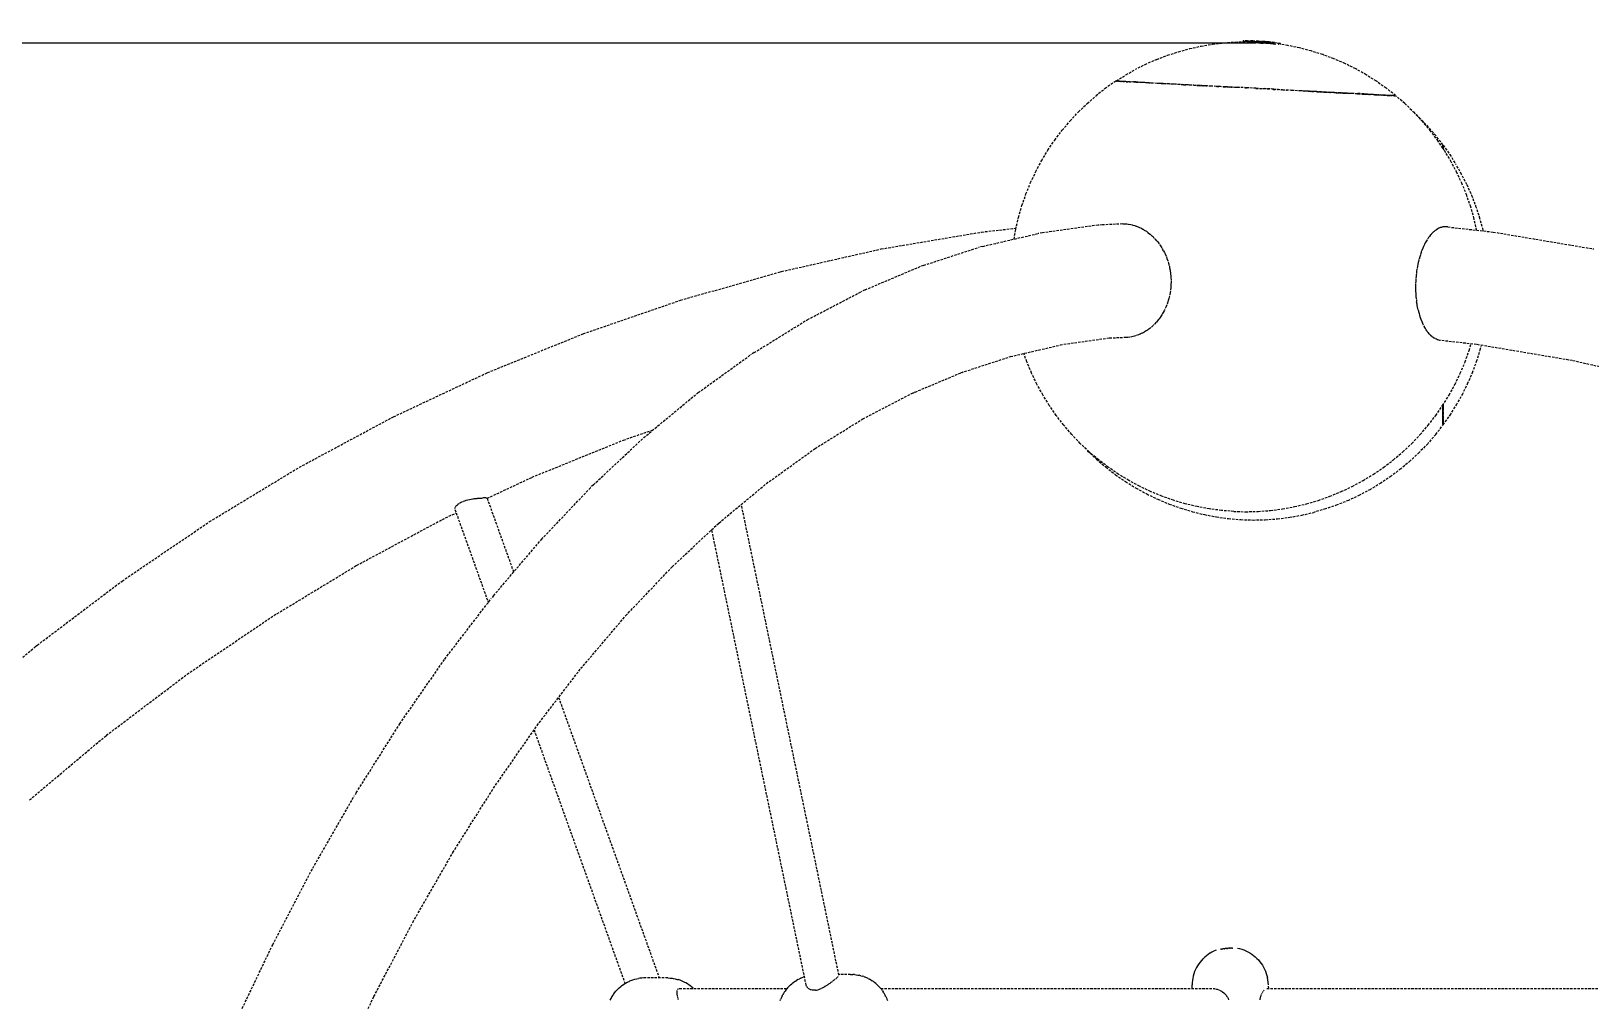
# Model space of a CAD drawing. Header units: millimetres. Extents: x -3308 to 2964, y -3155 to 3173.
# Drawn here: x -280 to 542, y 1261 to 1772 of the extents above; entities that cross this region are included whole.
import ezdxf

# ---------------------------------------------------------------- set-up
doc = ezdxf.new("R2010")
doc.units = ezdxf.units.MM
doc.linetypes.add('HIDDEN', pattern=[1.905, 1.27, -0.635])
for name, color, linetype in [('DIKOM_ЗОНА', 90, 'Continuous'), ('DIKOM_ОБЪЕКТ', 7, 'Continuous'), ('DIKOM_РАЗМЕР_ЗОНА', 7, 'Continuous'), ('DIKOM_РАЗМЕР_ОБЪЕКТА', 7, 'Continuous')]:
    doc.layers.add(name, color=color, linetype=linetype)
doc.styles.add('style1', font='arialbd.ttf', dxfattribs={"width": 0.8})
doc.dimstyles.new('1-50', dxfattribs={"dimtxt": 300, "dimasz": 200, "dimexe": 100, "dimexo": 0, "dimgap": 100, "dimtad": 1, "dimtxsty": 'style1', "dimcen": 200, "dimclrd": 7, "dimclre": 7, "dimclrt": 7, "dimadec": 1, "dimazin": 2, "dimtfac": 1, "dimtmove": 0, "dimatfit": 2, "dimfxl": 0, "dimlwd": 25, "dimlwe": 18, "dimarcsym": 0})

# ---------------------------------------------------------------- blocks, each defined once
blk = doc.blocks.new('*D1')
at = {"layer": 'Defpoints', "color": 0, "transparency": 16777216}
for p in [(365.91, 1765.9), (-1034.53, -984.11), (361.14, -984.11)]:
    blk.add_point(p, dxfattribs=at)
at = {"layer": 'DIKOM_РАЗМЕР_ОБЪЕКТА', "color": 7, "lineweight": 18, "transparency": 16777216}
for p, q in [((365.91, 1765.9), (-1134.53, 1765.9)), ((361.14, -984.11), (-1134.53, -984.11))]:
    blk.add_line(p, q, dxfattribs=at)
at = {"layer": 'DIKOM_РАЗМЕР_ОБЪЕКТА', "color": 7, "lineweight": 25, "transparency": 16777216}
blk.add_line((-1034.53, 1565.9), (-1034.53, -784.11), dxfattribs=at)
at = {"layer": 'DIKOM_РАЗМЕР_ОБЪЕКТА', "color": 7, "transparency": 16777216}
for points in [[(-1067.87, 1565.9), (-1001.2, 1565.9), (-1034.53, 1765.9)], [(-1067.87, -784.11), (-1001.2, -784.11), (-1034.53, -984.11)]]:
    blk.add_solid(points, dxfattribs=at)
at = {"layer": 'DIKOM_РАЗМЕР_ОБЪЕКТА', "color": 7, "transparency": 16777216, "insert": (-1313.23, 390.89), "char_height": 300, "attachment_point": 5, "rotation": 90, "style": 'style1'}
blk.add_mtext('{\\fArial|b0|i0|c204|p34;\\H1.16667x;2750}', dxfattribs=at)
blk = doc.blocks.new('*D2')
at = {"layer": 'Defpoints', "color": 0, "transparency": 16777216}
for p in [(364.38, 3173.33), (-2831.96, -2386.04), (364.38, -2386.04)]:
    blk.add_point(p, dxfattribs=at)
at = {"layer": 'DIKOM_РАЗМЕР_ЗОНА', "color": 7, "lineweight": 18, "transparency": 16777216}
for p, q in [((364.38, 3173.33), (-2931.96, 3173.33)), ((364.38, -2386.04), (-2931.96, -2386.04))]:
    blk.add_line(p, q, dxfattribs=at)
at = {"layer": 'DIKOM_РАЗМЕР_ЗОНА', "color": 7, "lineweight": 25, "transparency": 16777216}
blk.add_line((-2831.96, 2973.33), (-2831.96, -2186.04), dxfattribs=at)
at = {"layer": 'DIKOM_РАЗМЕР_ЗОНА', "color": 7, "transparency": 16777216}
for points in [[(-2865.29, 2973.33), (-2798.62, 2973.33), (-2831.96, 3173.33)], [(-2865.29, -2186.04), (-2798.62, -2186.04), (-2831.96, -2386.04)]]:
    blk.add_solid(points, dxfattribs=at)
at = {"layer": 'DIKOM_РАЗМЕР_ЗОНА', "color": 7, "transparency": 16777216, "insert": (-3110.66, 395.46), "char_height": 300, "attachment_point": 5, "rotation": 90, "style": 'style1'}
blk.add_mtext('{\\fArial|b0|i0|c204|p34;\\H1.16667x;5560}', dxfattribs=at)

msp = doc.modelspace()

# ---------------------------------------------------------------- linework, layer by layer
at = {"layer": 'DIKOM_ЗОНА', "color": 3, "lineweight": 15}
msp.add_lwpolyline([(693.692, -2363.404, 0.3679002), (2964.216, 270.488), (2964.216, 516.8, 0.3679002), (693.692, 3150.693, 0.0687424), (35.058, 3150.693, 0.2995804), (-2457.405, 582.584, 0.0938746), (-2457.817, 210.366, 0.3002322), (35.058, -2363.404, 0.0687424)], format="xyb", close=True, dxfattribs=at)
at = {"layer": 'DIKOM_ОБЪЕКТ', "color": 7, "linetype": 'HIDDEN', "lineweight": 15}
for p, q in [((313.637, 1757.318), (319.322, 1759.489)), ((319.322, 1759.489), (325.137, 1761.377)), ((325.137, 1761.377), (330.978, 1762.982)), ((330.978, 1762.982), (336.93, 1764.295)), ((336.93, 1764.295), (342.941, 1765.315)), ((342.941, 1765.315), (348.975, 1766.04)), ((348.975, 1766.04), (355.039, 1766.468)), ((355.039, 1766.468), (359.051, 1766.585)), ((359.1, 1766.755), (360.31, 1766.765)), ((359.167, 1766.756), (359.164, 1767.031)), ((361.376, 1767.096), (359.197, 1767.089)), ((360.154, 1766.915), (360.996, 1766.916)), ((361.507, 1766.763), (360.31, 1766.765)), ((361.881, 1766.911), (360.996, 1766.916)), ((361.376, 1767.096), (362.349, 1767.087)), ((362.88, 1766.181), (361.477, 1766.198)), ((361.496, 1766.227), (361.499, 1766.652)), ((361.496, 1766.198), (361.499, 1766.652)), ((361.503, 1766.265), (361.507, 1766.763)), ((361.504, 1766.414), (361.88, 1766.412)), ((361.88, 1766.412), (362.73, 1766.401)), ((361.881, 1766.911), (362.766, 1766.9)), ((364.299, 1767.046), (362.349, 1767.087)), ((362.73, 1766.401), (363.581, 1766.384)), ((362.766, 1766.9), (363.652, 1766.882)), ((364.296, 1766.148), (362.88, 1766.181)), ((363.581, 1766.384), (364.151, 1766.369)), ((363.652, 1766.882), (364.245, 1766.866)), ((364.151, 1766.369), (364.732, 1766.351)), ((364.245, 1766.866), (364.838, 1766.848)), ((365.725, 1766.098), (364.296, 1766.148)), ((367.22, 1766.927), (364.299, 1767.046)), ((364.732, 1766.351), (365.324, 1766.331)), ((364.838, 1766.848), (365.432, 1766.827)), ((365.324, 1766.331), (365.925, 1766.307)), ((365.432, 1766.827), (366.025, 1766.803)), ((367.173, 1766.031), (365.725, 1766.098)), ((365.925, 1766.307), (366.542, 1766.279)), ((366.025, 1766.803), (366.617, 1766.776)), ((366.542, 1766.279), (367.184, 1766.247)), ((366.617, 1766.776), (367.21, 1766.746)), ((367.173, 1766.031), (368.487, 1765.955)), ((367.184, 1766.247), (367.712, 1766.219)), ((367.21, 1766.746), (367.73, 1766.717)), ((367.238, 1766.926), (367.735, 1766.899)), ((367.238, 1766.926), (367.691, 1766.901)), ((367.238, 1766.926), (367.52, 1766.911)), ((367.238, 1766.926), (367.613, 1766.906)), ((367.238, 1766.926), (367.512, 1766.912)), ((367.238, 1766.926), (367.516, 1766.911)), ((367.712, 1766.219), (368.246, 1766.187)), ((368.246, 1766.687), (367.73, 1766.717)), ((368.246, 1766.687), (368.762, 1766.655)), ((368.246, 1766.187), (368.795, 1766.152)), ((368.487, 1765.955), (369.8, 1765.865)), ((368.762, 1766.655), (369.282, 1766.62)), ((368.795, 1766.152), (369.342, 1766.115)), ((370.163, 1766.738), (368.815, 1766.825)), ((371.602, 1766.569), (368.839, 1766.823)), ((371.927, 1766.552), (368.923, 1766.815)), ((369.282, 1766.62), (369.799, 1766.583)), ((369.342, 1766.115), (369.89, 1766.076)), ((372.206, 1766.537), (369.483, 1766.766)), ((369.799, 1766.583), (370.318, 1766.544)), ((371.112, 1765.761), (369.8, 1765.865)), ((369.89, 1766.076), (370.423, 1766.035)), ((372.439, 1766.525), (369.991, 1766.723)), ((370.163, 1766.738), (372.86, 1766.503)), ((372.622, 1766.515), (370.166, 1766.709)), ((370.318, 1766.544), (371.094, 1766.482)), ((370.947, 1765.993), (370.423, 1766.035)), ((372.834, 1766.505), (370.899, 1766.651)), ((372.754, 1766.509), (370.918, 1766.65)), ((371.094, 1766.482), (371.868, 1766.414)), ((372.423, 1765.643), (371.112, 1765.761)), ((371.461, 1765.949), (372.173, 1765.885)), ((371.868, 1766.414), (372.637, 1766.343)), ((372.86, 1766.503), (371.902, 1766.575)), ((372.173, 1765.885), (372.951, 1765.81)), ((373.73, 1765.512), (372.423, 1765.643)), ((373.404, 1766.266), (372.637, 1766.343)), ((373.571, 1765.747), (372.951, 1765.81)), ((375.768, 1766.183), (372.969, 1766.492)), ((373.404, 1766.266), (374.168, 1766.185)), ((373.571, 1765.747), (373.785, 1765.724)), ((375.036, 1765.366), (373.73, 1765.512)), ((373.785, 1765.724), (375.092, 1765.579)), ((374.168, 1766.185), (374.933, 1766.1)), ((376.267, 1765.938), (374.933, 1766.1)), ((375.092, 1765.579), (375.709, 1765.503)), ((375.709, 1765.503), (376.401, 1765.418)), ((375.768, 1766.183), (378.475, 1765.822)), ((377.346, 1765.807), (377.614, 1765.777)), ((377.56, 1765.281), (377.809, 1765.254)), ((377.614, 1765.777), (377.865, 1765.75)), ((377.809, 1765.254), (378.034, 1765.232)), ((377.865, 1765.75), (378.093, 1765.727)), ((378.918, 1765.758), (378.475, 1765.822)), ((378.851, 1765.219), (378.925, 1765.717)), ((382.707, 1764.63), (378.858, 1765.262)), ((378.869, 1765.26), (378.907, 1765.513)), ((388.908, 1763.345), (382.707, 1764.63)), ((395.064, 1761.742), (388.908, 1763.345)), ((401.118, 1759.827), (395.064, 1761.742)), ((407.032, 1757.607), (401.118, 1759.827)), ((297.316, 1749.171), (302.621, 1752.152)), ((308.088, 1754.869), (302.621, 1752.152)), ((313.637, 1757.318), (308.088, 1754.869)), ((412.888, 1755.083), (407.032, 1757.607)), ((418.536, 1752.267), (412.888, 1755.083)), ((424.106, 1749.159), (418.536, 1752.267)), ((291.973, 1745.836), (286.926, 1742.294)), ((292.26, 1745.971), (297.316, 1749.171)), ((292.26, 1745.971), (292.555, 1745.955)), ((292.592, 1745.804), (292.333, 1745.817)), ((292.333, 1745.817), (292.613, 1745.802)), ((292.555, 1745.955), (293.153, 1745.925)), ((292.967, 1745.784), (292.613, 1745.802)), ((292.967, 1745.784), (293.394, 1745.761)), ((293.153, 1745.925), (294.048, 1745.878)), ((293.623, 1745.749), (293.394, 1745.761)), ((293.891, 1745.735), (293.394, 1745.761)), ((293.757, 1745.742), (295.425, 1745.655)), ((293.757, 1745.742), (295.518, 1745.65)), ((294.951, 1745.68), (293.757, 1745.742)), ((293.891, 1745.735), (294.455, 1745.706)), ((294.048, 1745.878), (295.236, 1745.815)), ((295.336, 1745.66), (294.455, 1745.706)), ((295.083, 1745.673), (294.455, 1745.706)), ((295.335, 1745.66), (294.457, 1745.706)), ((295.55, 1745.648), (294.951, 1745.68)), ((295.774, 1745.637), (295.083, 1745.673)), ((295.236, 1745.815), (296.689, 1745.739)), ((296.046, 1745.623), (295.774, 1745.637)), ((295.774, 1745.637), (296.535, 1745.597)), ((296.814, 1745.582), (296.535, 1745.597)), ((296.689, 1745.739), (298.363, 1745.651)), ((297.255, 1745.559), (296.827, 1745.582)), ((297.54, 1745.544), (297.961, 1745.522)), ((298.026, 1745.519), (298.269, 1745.506)), ((299.239, 1745.455), (298.269, 1745.506)), ((298.363, 1745.651), (300.29, 1745.55)), ((299.53, 1745.44), (299.239, 1745.455)), ((299.239, 1745.455), (299.92, 1745.419)), ((302.507, 1745.434), (300.29, 1745.55)), ((301.379, 1745.343), (300.597, 1745.384)), ((301.712, 1745.325), (301.379, 1745.343)), ((301.896, 1745.316), (301.379, 1745.343)), ((302.952, 1745.261), (301.99, 1745.311)), ((302.546, 1745.282), (302.265, 1745.296)), ((302.507, 1745.434), (304.984, 1745.304)), ((302.546, 1745.282), (303.777, 1745.217)), ((304.705, 1745.169), (302.765, 1745.27)), ((305.709, 1745.116), (302.952, 1745.261)), ((304.98, 1745.154), (303.777, 1745.217)), ((307.05, 1745.046), (304.772, 1745.165)), ((304.984, 1745.304), (307.696, 1745.162)), ((306.396, 1745.08), (305.709, 1745.116)), ((307.316, 1745.032), (306.408, 1745.079)), ((307.848, 1745.004), (306.978, 1745.049)), ((307.696, 1745.162), (310.644, 1745.008)), ((308.153, 1744.988), (307.848, 1745.004)), ((309.338, 1744.926), (307.848, 1745.004)), ((309.338, 1744.926), (310.151, 1744.883)), ((310.644, 1745.008), (313.838, 1744.84)), ((313.838, 1744.84), (317.264, 1744.661)), ((315.933, 1744.58), (314.848, 1744.637)), ((315.933, 1744.58), (317.733, 1744.486)), ((317.264, 1744.661), (320.922, 1744.469)), ((318.232, 1744.46), (317.733, 1744.486)), ((319.41, 1744.398), (318.962, 1744.421)), ((319.96, 1744.369), (319.589, 1744.389)), ((320.384, 1744.347), (319.801, 1744.377)), ((320.922, 1744.469), (324.796, 1744.266)), ((321.502, 1744.288), (321.052, 1744.312)), ((321.689, 1744.279), (321.289, 1744.3)), ((321.946, 1744.265), (321.502, 1744.288)), ((323.027, 1744.209), (322.436, 1744.239)), ((323.494, 1744.184), (323.273, 1744.196)), ((323.846, 1744.165), (323.494, 1744.184)), ((324.006, 1744.157), (323.494, 1744.184)), ((325.285, 1744.09), (324.589, 1744.127)), ((324.796, 1744.266), (328.862, 1744.053)), ((326.496, 1744.027), (327.71, 1743.963)), ((327.629, 1743.967), (327.324, 1743.983)), ((331.707, 1743.753), (327.629, 1743.967)), ((327.629, 1743.967), (328.974, 1743.897)), ((327.629, 1743.967), (328.472, 1743.923)), ((329.913, 1743.847), (327.923, 1743.952)), ((328.862, 1744.053), (333.107, 1743.83)), ((331.078, 1743.786), (329.323, 1743.878)), ((331.77, 1743.75), (329.913, 1743.847)), ((334.453, 1743.61), (332.938, 1743.689)), ((336.249, 1743.515), (333.076, 1743.682)), ((333.079, 1743.682), (336.539, 1743.5)), ((333.107, 1743.83), (337.47, 1743.602)), ((336.479, 1743.503), (334.453, 1743.61)), ((336.539, 1743.5), (338.645, 1743.39)), ((339.098, 1743.366), (336.99, 1743.476)), ((339.641, 1743.338), (337.177, 1743.467)), ((337.47, 1743.602), (341.91, 1743.369)), ((339.556, 1743.342), (338.358, 1743.405)), ((340.305, 1743.303), (339.098, 1743.366)), ((339.49, 1743.346), (339.94, 1743.322)), ((341.434, 1743.244), (341.213, 1743.256)), ((341.764, 1743.226), (341.434, 1743.244)), ((342.24, 1743.202), (341.434, 1743.244)), ((341.91, 1743.369), (346.541, 1743.126)), ((346.128, 1742.998), (344.591, 1743.078)), ((345.206, 1743.046), (346.017, 1743.003)), ((346.541, 1743.126), (351.419, 1742.871)), ((429.431, 1745.777), (424.106, 1749.159)), ((434.617, 1742.122), (429.431, 1745.777)), ((276.942, 1734.07), (281.827, 1738.312)), ((286.926, 1742.294), (281.827, 1738.312)), ((346.017, 1743.003), (346.391, 1742.984)), ((347.244, 1742.939), (346.128, 1742.998)), ((348.678, 1742.864), (350.91, 1742.747)), ((350.917, 1742.747), (349.63, 1742.814)), ((352.112, 1742.684), (350.404, 1742.773)), ((351.697, 1742.706), (350.575, 1742.764)), ((350.91, 1742.747), (353.254, 1742.624)), ((353.348, 1742.619), (350.917, 1742.747)), ((351.419, 1742.871), (356.324, 1742.613)), ((355.803, 1742.491), (354.455, 1742.561)), ((357.025, 1742.427), (355.803, 1742.491)), ((361.152, 1742.36), (356.324, 1742.613)), ((360.058, 1742.268), (360.869, 1742.225)), ((361.687, 1742.182), (360.869, 1742.225)), ((365.919, 1742.111), (361.152, 1742.36)), ((365.869, 1741.963), (368.271, 1741.837)), ((365.919, 1742.111), (370.587, 1741.866)), ((370.659, 1741.712), (368.271, 1741.837)), ((375.264, 1741.621), (370.587, 1741.866)), ((373.035, 1741.587), (370.659, 1741.712)), ((375.397, 1741.464), (374.647, 1741.503)), ((374.941, 1741.488), (376.038, 1741.43)), ((375.264, 1741.621), (379.959, 1741.375)), ((376.541, 1741.404), (375.397, 1741.464)), ((377.298, 1741.364), (377.746, 1741.341)), ((377.746, 1741.341), (377.493, 1741.354)), ((378.601, 1741.296), (377.746, 1741.341)), ((379.059, 1741.272), (379.373, 1741.255)), ((379.959, 1741.375), (384.594, 1741.132)), ((380.04, 1741.22), (382.406, 1741.097)), ((384.716, 1740.975), (384.295, 1740.997)), ((384.594, 1741.132), (389.005, 1740.901)), ((385.208, 1740.949), (384.716, 1740.975)), ((389.005, 1740.901), (393.239, 1740.679)), ((391.603, 1740.615), (389.66, 1740.716)), ((390.796, 1740.657), (391.603, 1740.615)), ((392.113, 1740.588), (391.603, 1740.615)), ((395.264, 1740.422), (392.412, 1740.572)), ((393.239, 1740.679), (397.4, 1740.461)), ((393.445, 1740.518), (395.341, 1740.419)), ((393.916, 1740.493), (393.657, 1740.507)), ((394.143, 1740.481), (393.916, 1740.493)), ((395.308, 1740.421), (394.859, 1740.444)), ((395.341, 1740.419), (395.742, 1740.398)), ((396.227, 1740.372), (395.568, 1740.407)), ((395.716, 1740.399), (396.227, 1740.372)), ((397.18, 1740.322), (396.227, 1740.372)), ((397.4, 1740.461), (401.456, 1740.248)), ((398.495, 1740.253), (397.583, 1740.301)), ((397.653, 1740.297), (398.037, 1740.277)), ((398.037, 1740.277), (397.653, 1740.297)), ((397.81, 1740.289), (399.878, 1740.181)), ((398.209, 1740.268), (404.254, 1739.952)), ((399.878, 1740.181), (404.254, 1739.952)), ((401.456, 1740.248), (405.408, 1740.041)), ((403.013, 1740.016), (402.56, 1740.04)), ((405.182, 1739.903), (404.09, 1739.96)), ((404.254, 1739.952), (404.51, 1739.938)), ((405.182, 1739.903), (404.716, 1739.927)), ((404.927, 1739.916), (405.182, 1739.903)), ((407.284, 1739.793), (405.182, 1739.903)), ((405.408, 1740.041), (409.238, 1739.841)), ((406.941, 1739.811), (407.284, 1739.793)), ((406.967, 1739.809), (407.284, 1739.793)), ((406.979, 1739.809), (407.284, 1739.793)), ((407.284, 1739.793), (408.418, 1739.733)), ((407.783, 1739.767), (408.458, 1739.731)), ((408.308, 1739.739), (411.249, 1739.585)), ((408.458, 1739.731), (412.464, 1739.521)), ((408.615, 1739.723), (409.154, 1739.695)), ((409.238, 1739.841), (412.907, 1739.648)), ((410.842, 1739.606), (409.548, 1739.674)), ((411.844, 1739.554), (411.391, 1739.577)), ((412.197, 1739.535), (411.579, 1739.568)), ((411.993, 1739.546), (412.846, 1739.501)), ((412.053, 1739.543), (413.069, 1739.489)), ((412.103, 1739.54), (412.98, 1739.494)), ((413.358, 1739.474), (412.307, 1739.529)), ((412.464, 1739.521), (413.83, 1739.45)), ((413.751, 1739.454), (412.68, 1739.51)), ((413.146, 1739.485), (412.742, 1739.506)), ((412.907, 1739.648), (416.395, 1739.465)), ((414.993, 1739.389), (413.146, 1739.485)), ((414.029, 1739.439), (414.271, 1739.427)), ((414.476, 1739.416), (414.913, 1739.393)), ((415.552, 1739.359), (414.993, 1739.389)), ((416.395, 1739.465), (419.697, 1739.293)), ((419.505, 1739.152), (418.523, 1739.204)), ((419.456, 1739.155), (419.801, 1739.137)), ((422.793, 1739.13), (419.697, 1739.293)), ((419.801, 1739.137), (423.1, 1738.964)), ((422.793, 1739.13), (425.684, 1738.979)), ((422.889, 1738.975), (424.439, 1738.893)), ((423.1, 1738.964), (424.488, 1738.891)), ((424.831, 1738.873), (423.966, 1738.918)), ((424.438, 1738.893), (425.038, 1738.862)), ((424.831, 1738.873), (425.087, 1738.859)), ((425.684, 1738.979), (428.368, 1738.838)), ((425.766, 1738.824), (426.232, 1738.8)), ((427.567, 1738.73), (426.232, 1738.8)), ((427.917, 1738.711), (427.567, 1738.73)), ((427.988, 1738.708), (428.884, 1738.661)), ((428.368, 1738.838), (430.794, 1738.711)), ((428.528, 1738.679), (430.05, 1738.599)), ((428.841, 1738.663), (429.275, 1738.64)), ((428.884, 1738.661), (431.194, 1738.54)), ((430.05, 1738.599), (431.194, 1738.54)), ((430.794, 1738.711), (432.92, 1738.599)), ((431.194, 1738.54), (432.27, 1738.483)), ((431.344, 1738.532), (433.502, 1738.419)), ((433.276, 1738.43), (432.27, 1738.483)), ((433.502, 1738.419), (432.4, 1738.476)), ((432.92, 1738.599), (434.771, 1738.502)), ((433.276, 1738.43), (434.212, 1738.382)), ((433.991, 1738.393), (434.212, 1738.382)), ((435.074, 1738.336), (434.212, 1738.382)), ((439.578, 1738.251), (434.617, 1742.122)), ((434.761, 1738.353), (435.347, 1738.322)), ((434.771, 1738.502), (436.367, 1738.419)), ((434.921, 1738.344), (435.863, 1738.295)), ((435.863, 1738.295), (435.074, 1738.336)), ((435.187, 1738.33), (436.868, 1738.242)), ((436.868, 1738.242), (435.28, 1738.325)), ((435.347, 1738.322), (436.868, 1738.242)), ((435.863, 1738.295), (436.576, 1738.258)), ((436.367, 1738.419), (437.665, 1738.351)), ((437.222, 1738.224), (436.576, 1738.258)), ((436.868, 1738.242), (437.66, 1738.201)), ((437.222, 1738.224), (437.799, 1738.193)), ((437.665, 1738.351), (438.633, 1738.3)), ((438.306, 1738.167), (437.799, 1738.193)), ((438.306, 1738.167), (438.74, 1738.144)), ((438.633, 1738.3), (439.271, 1738.267)), ((439.101, 1738.125), (438.74, 1738.144)), ((438.917, 1738.135), (439.271, 1738.267)), ((439.101, 1738.125), (439.385, 1738.11)), ((439.271, 1738.267), (439.577, 1738.251)), ((444.415, 1734.04), (439.766, 1738.09)), ((267.869, 1724.852), (272.285, 1729.579)), ((272.285, 1729.579), (276.942, 1734.07)), ((444.415, 1734.04), (449.07, 1729.548)), ((449.07, 1729.548), (453.484, 1724.818)), ((450.234, 1728.3), (452.012, 1726.64)), ((452.012, 1726.64), (456.504, 1721.984)), ((259.806, 1714.737), (263.706, 1719.9)), ((263.706, 1719.9), (267.869, 1724.852)), ((453.484, 1724.818), (457.646, 1719.866)), ((460.747, 1717.1), (456.504, 1721.984)), ((457.646, 1719.866), (461.543, 1714.702)), ((256.182, 1709.379), (259.806, 1714.737)), ((464.548, 1712.246), (460.747, 1717.1)), ((461.543, 1714.702), (465.166, 1709.342)), ((464.548, 1711.885), (464.548, 1711.605)), ((464.548, 1711.58), (464.548, 1711.865)), ((464.548, 1711.316), (464.548, 1711.831)), ((464.548, 1711.828), (464.548, 1711.311)), ((464.548, 1711.25), (464.548, 1711.605)), ((464.548, 1711.58), (464.548, 1711.219)), ((464.548, 1710.459), (464.548, 1711.316)), ((464.548, 1711.311), (464.548, 1710.455)), ((464.548, 1711.25), (464.548, 1710.822)), ((464.548, 1710.784), (464.548, 1711.219)), ((464.548, 1710.324), (464.548, 1710.822)), ((464.548, 1710.784), (464.548, 1710.276)), ((464.699, 1711.966), (468.158, 1707.085)), ((464.699, 1711.966), (464.699, 1711.67)), ((464.699, 1711.658), (464.699, 1711.965)), ((464.699, 1711.67), (464.699, 1711.071)), ((464.699, 1711.019), (464.699, 1711.658)), ((464.699, 1711.071), (464.699, 1710.176)), ((464.699, 1710.05), (464.699, 1711.019)), ((249.794, 1698.132), (252.841, 1703.839)), ((252.841, 1703.839), (256.182, 1709.379)), ((465.166, 1709.342), (468.505, 1703.801)), ((468.158, 1707.085), (471.414, 1701.943)), ((468.505, 1703.801), (471.55, 1698.093)), ((474.413, 1696.625), (471.414, 1701.943)), ((247.048, 1692.274), (249.794, 1698.132)), ((471.55, 1698.093), (474.293, 1692.234)), ((477.149, 1691.212), (474.413, 1696.625)), ((242.493, 1680.169), (244.613, 1686.281)), ((244.613, 1686.281), (247.048, 1692.274)), ((474.293, 1692.234), (476.727, 1686.24)), ((476.727, 1686.24), (478.845, 1680.127)), ((477.149, 1691.212), (479.614, 1685.648)), ((479.614, 1685.648), (481.804, 1679.94)), ((240.694, 1673.955), (242.493, 1680.169)), ((478.845, 1680.127), (480.641, 1673.912)), ((481.804, 1679.94), (483.712, 1674.192)), ((239.222, 1667.655), (240.694, 1673.955)), ((282.705, 1669.855), (253.314, 1665.775)), ((284.89, 1669.961), (282.705, 1669.855)), ((295.558, 1670.454), (284.89, 1669.961)), ((295.826, 1670.44), (295.557, 1670.454)), ((296.355, 1670.412), (295.826, 1670.44)), ((297.779, 1670.338), (296.362, 1670.412)), ((298.567, 1670.214), (297.779, 1670.338)), ((299.97, 1669.993), (298.567, 1670.214)), ((300.732, 1669.789), (299.97, 1669.993)), ((301.175, 1669.671), (300.733, 1669.789)), ((302.133, 1669.424), (301.176, 1669.671)), ((302.36, 1669.339), (302.133, 1669.424)), ((302.89, 1669.142), (302.36, 1669.339)), ((304.259, 1668.634), (302.89, 1669.142)), ((480.641, 1673.912), (482.111, 1667.612)), ((483.712, 1674.192), (485.335, 1668.316)), ((168.228, 1657.26), (221.231, 1666.197)), ((221.231, 1666.197), (239.356, 1668.226)), ((221.821, 1658.653), (251.079, 1665.442)), ((238.294, 1662.475), (239.222, 1667.655)), ((253.314, 1665.775), (251.079, 1665.442)), ((304.98, 1668.277), (304.259, 1668.634)), ((306.295, 1667.627), (304.98, 1668.277)), ((306.511, 1667.491), (306.294, 1667.627)), ((306.987, 1667.201), (306.511, 1667.491)), ((308.278, 1666.416), (306.988, 1667.201)), ((308.278, 1666.416), (308.932, 1665.922)), ((308.932, 1665.922), (310.145, 1665.005)), ((310.145, 1665.005), (310.746, 1664.449)), ((310.745, 1664.449), (311.366, 1663.874)), ((311.809, 1663.475), (311.366, 1663.874)), ((312.466, 1662.794), (311.887, 1663.406)), ((313.562, 1661.636), (312.466, 1662.794)), ((313.562, 1661.636), (314.083, 1660.969)), ((314.083, 1660.969), (315.074, 1659.702)), ((455.838, 1661.56), (455.248, 1660.513)), ((456.265, 1662.167), (455.838, 1661.56)), ((456.57, 1662.642), (456.407, 1662.387)), ((456.926, 1663.244), (456.57, 1662.642)), ((457.421, 1663.904), (456.925, 1663.244)), ((458.045, 1664.737), (457.421, 1663.904)), ((458.284, 1664.985), (458.045, 1664.737)), ((458.592, 1665.305), (458.284, 1664.985)), ((459.276, 1666.015), (458.592, 1665.305)), ((459.575, 1666.252), (459.276, 1666.015)), ((459.845, 1666.487), (459.575, 1666.252)), ((460.45, 1667.017), (459.845, 1666.487)), ((461.105, 1667.452), (460.521, 1667.079)), ((461.826, 1667.913), (461.105, 1667.452)), ((462.445, 1668.179), (461.827, 1667.913)), ((462.822, 1668.342), (462.445, 1668.179)), ((463.175, 1668.512), (462.931, 1668.394)), ((463.456, 1668.589), (463.175, 1668.512)), ((463.763, 1668.676), (463.456, 1668.589)), ((464.481, 1668.878), (463.763, 1668.676)), ((465.094, 1668.932), (464.481, 1668.878)), ((465.692, 1668.984), (465.094, 1668.932)), ((466.416, 1668.948), (465.955, 1668.988)), ((467.105, 1668.889), (466.415, 1668.948)), ((467.103, 1668.889), (491.077, 1666.205)), ((482.185, 1667.2), (482.111, 1667.612)), ((485.335, 1668.316), (485.673, 1666.81)), ((491.077, 1666.205), (544.08, 1657.267)), ((115.66, 1645.376), (168.228, 1657.26)), ((190.586, 1648.619), (219.643, 1658.099)), ((221.821, 1658.653), (219.643, 1658.099)), ((315.074, 1659.702), (315.532, 1658.988)), ((315.532, 1658.988), (316.411, 1657.62)), ((316.411, 1657.62), (316.645, 1657.17)), ((316.81, 1656.868), (316.645, 1657.17)), ((317.083, 1656.368), (316.81, 1656.868)), ((317.083, 1656.368), (317.625, 1655.409)), ((317.625, 1655.409), (317.983, 1654.62)), ((317.983, 1654.62), (318.678, 1653.085)), ((318.678, 1653.085), (318.965, 1652.265)), ((452.293, 1653.156), (451.931, 1651.763)), ((452.634, 1654.151), (452.293, 1653.156)), ((453.057, 1655.472), (452.699, 1654.34)), ((453.141, 1655.681), (453.057, 1655.472)), ((453.436, 1656.416), (453.141, 1655.681)), ((453.874, 1657.66), (453.441, 1656.429)), ((454.272, 1658.548), (453.874, 1657.66)), ((454.615, 1659.312), (454.272, 1658.548)), ((454.788, 1659.696), (454.615, 1659.312)), ((455.248, 1660.513), (454.788, 1659.696)), ((62.399, 1630.225), (114.393, 1645.023)), ((114.393, 1645.023), (115.66, 1645.376)), ((159.702, 1635.705), (188.492, 1647.851)), ((190.586, 1648.619), (188.492, 1647.851)), ((318.965, 1652.265), (319.527, 1650.662)), ((319.554, 1650.557), (319.761, 1649.821)), ((319.761, 1649.821), (320.229, 1648.164)), ((320.229, 1648.164), (320.394, 1647.305)), ((320.394, 1647.305), (320.653, 1645.957)), ((320.653, 1645.957), (320.72, 1645.606)), ((320.72, 1645.606), (320.812, 1644.737)), ((320.812, 1644.737), (320.889, 1644.01)), ((450.678, 1645.595), (450.53, 1644.046)), ((450.847, 1646.635), (450.678, 1645.595)), ((451.101, 1648.197), (450.856, 1646.693)), ((451.351, 1649.267), (451.101, 1648.197)), ((451.546, 1650.1), (451.352, 1649.267)), ((451.66, 1650.722), (451.546, 1650.1)), ((451.858, 1651.482), (451.66, 1650.722)), ((451.931, 1651.763), (451.858, 1651.482)), ((320.963, 1636.913), (320.801, 1635.182)), ((320.889, 1644.01), (321.021, 1643.009)), ((321.021, 1637.528), (320.963, 1636.913)), ((321.021, 1643.009), (321.062, 1642.135)), ((321.051, 1637.776), (321.021, 1637.528)), ((321.082, 1638.64), (321.051, 1637.776)), ((321.063, 1642.135), (321.145, 1640.392)), ((321.114, 1639.521), (321.082, 1638.64)), ((321.146, 1640.392), (321.114, 1639.521)), ((450.155, 1638.663), (450.139, 1637.549)), ((450.139, 1637.549), (450.154, 1637.235)), ((450.154, 1637.235), (450.158, 1635.963)), ((450.178, 1640.251), (450.155, 1638.663)), ((450.231, 1640.94), (450.177, 1640.251)), ((450.265, 1641.367), (450.231, 1640.94)), ((450.387, 1642.937), (450.265, 1641.367)), ((450.496, 1643.694), (450.387, 1642.937)), ((450.53, 1644.046), (450.496, 1643.694)), ((11.085, 1612.544), (62.399, 1630.225)), ((129.261, 1619.954), (157.717, 1634.735)), ((159.702, 1635.705), (157.717, 1634.735)), ((319.421, 1629.327), (318.933, 1627.881)), ((319.693, 1630.131), (319.421, 1629.327)), ((319.936, 1631.129), (319.693, 1630.131)), ((320.116, 1631.796), (319.936, 1631.129)), ((320.34, 1632.626), (320.116, 1631.796)), ((320.647, 1634.332), (320.369, 1632.791)), ((320.801, 1635.182), (320.647, 1634.332)), ((450.158, 1635.963), (450.161, 1634.866)), ((450.161, 1634.866), (450.226, 1633.903)), ((450.226, 1633.903), (450.268, 1633.289)), ((450.268, 1633.289), (450.341, 1632.211)), ((450.341, 1632.211), (450.539, 1630.74)), ((450.546, 1630.654), (450.639, 1629.61)), ((450.88, 1628.096), (450.639, 1629.61)), ((451.041, 1627.087), (450.88, 1628.096)), ((101.176, 1602.56), (129.261, 1619.954)), ((314.554, 1620.076), (313.875, 1619.194)), ((314.861, 1620.475), (314.554, 1620.076)), ((315.356, 1621.119), (314.861, 1620.475)), ((315.868, 1621.93), (315.356, 1621.119)), ((316.237, 1622.499), (315.868, 1621.93)), ((316.686, 1623.191), (316.237, 1622.499)), ((316.946, 1623.688), (316.686, 1623.191)), ((317.456, 1624.661), (316.946, 1623.688)), ((317.856, 1625.395), (317.548, 1624.836)), ((318.537, 1626.943), (317.856, 1625.395)), ((318.876, 1627.715), (318.537, 1626.943)), ((451.385, 1625.617), (451.041, 1627.086)), ((451.513, 1625.068), (451.385, 1625.617)), ((451.513, 1625.068), (451.601, 1624.653)), ((451.601, 1624.653), (451.725, 1624.223)), ((451.725, 1624.222), (451.961, 1623.254)), ((451.961, 1623.254), (452.032, 1622.962)), ((452.032, 1622.962), (452.182, 1622.345)), ((452.182, 1622.345), (452.618, 1621.022)), ((452.618, 1621.022), (452.899, 1620.168)), ((452.899, 1620.168), (453.427, 1618.928)), ((-39.429, 1592.021), (11.085, 1612.544)), ((303.949, 1611.984), (302.585, 1611.474)), ((304.66, 1612.25), (303.949, 1611.984)), ((305.086, 1612.459), (304.766, 1612.303)), ((305.778, 1612.796), (305.086, 1612.459)), ((306.005, 1612.905), (305.778, 1612.796)), ((306.711, 1613.244), (306.005, 1612.905)), ((308.005, 1614.037), (306.71, 1613.244)), ((308.655, 1614.435), (308.005, 1614.037)), ((309.887, 1615.371), (308.671, 1614.445)), ((310.221, 1615.625), (309.887, 1615.371)), ((310.517, 1615.845), (310.221, 1615.626)), ((311.676, 1616.896), (310.517, 1615.845)), ((312.266, 1617.431), (311.785, 1616.995)), ((313.326, 1618.602), (312.266, 1617.431)), ((313.875, 1619.194), (313.404, 1618.689)), ((453.427, 1618.928), (453.763, 1618.137)), ((453.763, 1618.137), (454.007, 1617.684)), ((454.349, 1616.994), (454.007, 1617.684)), ((454.423, 1616.844), (454.678, 1616.278)), ((455.272, 1615.25), (454.678, 1616.278)), ((455.645, 1614.605), (455.272, 1615.25)), ((455.98, 1614.152), (455.645, 1614.605)), ((456.319, 1613.692), (455.98, 1614.152)), ((456.739, 1613.123), (456.319, 1613.692)), ((457.43, 1612.394), (456.739, 1613.123)), ((457.483, 1612.333), (457.904, 1611.85)), ((457.905, 1611.85), (458.652, 1611.197)), ((236.438, 1600.488), (262.682, 1606.577)), ((288.461, 1610.134), (262.437, 1606.521)), ((297.502, 1610.549), (288.461, 1610.134)), ((298.252, 1610.586), (297.517, 1610.55)), ((299.455, 1610.771), (298.244, 1610.586)), ((300.428, 1610.917), (299.657, 1610.801)), ((301.113, 1611.093), (300.428, 1610.917)), ((301.84, 1611.281), (301.113, 1611.093)), ((302.584, 1611.474), (301.84, 1611.281)), ((459.1, 1610.798), (458.799, 1611.069)), ((459.885, 1610.285), (459.1, 1610.798)), ((460.366, 1609.97), (459.885, 1610.285)), ((461.107, 1609.624), (460.486, 1609.917)), ((461.618, 1609.382), (461.147, 1609.605)), ((462.439, 1609.163), (461.618, 1609.382)), ((462.943, 1609.028), (462.44, 1609.162)), ((482.237, 1606.868), (462.942, 1609.028)), ((476.227, 1597.66), (478.414, 1603.749)), ((478.414, 1603.749), (479.448, 1607.18)), ((532.765, 1598.348), (482.237, 1606.868)), ((482.325, 1597.961), (484.233, 1603.983)), ((484.233, 1603.983), (484.866, 1606.424)), ((71.726, 1581.469), (99.353, 1601.419)), ((101.176, 1602.56), (99.353, 1601.419)), ((210.432, 1592.004), (236.957, 1600.658)), ((245.081, 1597.702), (243.494, 1602.125)), ((247.58, 1591.736), (245.081, 1597.702)), ((473.726, 1591.694), (476.227, 1597.66)), ((480.111, 1591.98), (482.325, 1597.961)), ((582.609, 1587.081), (532.765, 1598.348)), ((-89.026, 1568.703), (-39.429, 1592.021)), ((184.43, 1581.034), (211.316, 1592.377)), ((250.386, 1585.907), (247.58, 1591.736)), ((470.917, 1585.867), (473.726, 1591.694)), ((477.594, 1586.192), (480.111, 1591.98)), ((42.956, 1557.705), (70.062, 1580.161)), ((71.726, 1581.469), (70.062, 1580.161)), ((158.547, 1567.589), (185.786, 1581.738)), ((253.494, 1580.232), (250.386, 1585.907)), ((256.893, 1574.728), (253.494, 1580.232)), ((464.407, 1574.69), (467.808, 1580.194)), ((467.808, 1580.194), (470.917, 1585.867)), ((471.684, 1574.973), (474.783, 1580.467)), ((474.783, 1580.467), (477.594, 1586.192)), ((260.574, 1569.408), (256.893, 1574.728)), ((460.724, 1569.372), (464.407, 1574.69)), ((464.548, 1574.919), (464.548, 1573.979)), ((464.548, 1574.919), (464.548, 1572.683)), ((464.548, 1572.691), (464.548, 1574.919)), ((464.548, 1574.838), (464.548, 1573.669)), ((464.548, 1572.834), (464.548, 1573.979)), ((464.548, 1573.669), (464.548, 1572.565)), ((464.548, 1572.834), (464.548, 1571.756)), ((464.548, 1570.526), (464.548, 1572.691)), ((464.548, 1572.683), (464.548, 1570.523)), ((464.548, 1571.526), (464.548, 1572.565)), ((464.548, 1570.748), (464.548, 1571.756)), ((464.548, 1571.526), (464.548, 1570.555)), ((464.548, 1570.748), (464.548, 1569.811)), ((464.548, 1569.652), (464.548, 1570.555)), ((464.548, 1568.675), (464.548, 1570.526)), ((464.548, 1570.523), (464.548, 1568.676)), ((464.699, 1575.162), (464.699, 1573.242)), ((464.699, 1574.706), (464.699, 1575.162)), ((464.699, 1574.706), (464.699, 1572.487)), ((464.699, 1573.242), (464.699, 1571.113)), ((464.699, 1570.557), (464.699, 1572.487)), ((464.699, 1571.113), (464.699, 1569.259)), ((464.699, 1568.881), (464.699, 1570.557)), ((468.306, 1569.603), (471.684, 1574.973)), ((-138.672, 1542.109), (-90.132, 1568.153)), ((-90.132, 1568.153), (-89.026, 1568.703)), ((133.372, 1551.998), (158.547, 1567.589)), ((264.528, 1564.287), (260.574, 1569.408)), ((268.743, 1559.38), (264.528, 1564.287)), ((452.55, 1559.346), (456.768, 1564.252)), ((456.768, 1564.252), (460.724, 1569.372)), ((460.747, 1559.396), (464.548, 1564.25)), ((464.548, 1568.948), (464.548, 1569.811)), ((464.548, 1569.652), (464.548, 1568.819)), ((464.548, 1568.159), (464.548, 1568.948)), ((464.548, 1568.057), (464.548, 1568.819)), ((464.548, 1568.676), (464.548, 1567.152)), ((464.548, 1567.148), (464.548, 1568.675)), ((464.548, 1568.159), (464.548, 1567.444)), ((464.548, 1568.057), (464.548, 1567.365)), ((464.548, 1566.798), (464.548, 1567.444)), ((464.548, 1567.365), (464.548, 1566.736)), ((464.548, 1567.152), (464.548, 1565.957)), ((464.548, 1565.952), (464.548, 1567.148)), ((464.548, 1566.798), (464.548, 1566.22)), ((464.548, 1566.171), (464.548, 1566.736)), ((464.548, 1565.712), (464.548, 1566.22)), ((464.548, 1566.171), (464.548, 1565.673)), ((464.548, 1565.957), (464.548, 1565.101)), ((464.548, 1565.096), (464.548, 1565.952)), ((464.548, 1565.712), (464.548, 1565.277)), ((464.548, 1565.246), (464.548, 1565.673)), ((464.548, 1564.916), (464.548, 1565.277)), ((464.548, 1565.246), (464.548, 1564.891)), ((464.548, 1565.101), (464.548, 1564.583)), ((464.548, 1565.101), (464.699, 1564.753)), ((464.548, 1564.581), (464.548, 1565.096)), ((464.548, 1564.916), (464.548, 1564.631)), ((464.548, 1564.611), (464.548, 1564.891)), ((464.699, 1564.446), (468.306, 1569.603)), ((464.699, 1569.259), (464.699, 1567.661)), ((464.699, 1567.426), (464.699, 1568.881)), ((464.699, 1567.661), (464.699, 1566.362)), ((464.699, 1566.236), (464.699, 1567.426)), ((464.699, 1566.362), (464.699, 1565.392)), ((464.699, 1565.34), (464.699, 1566.236)), ((464.699, 1565.392), (464.699, 1564.753)), ((464.699, 1564.741), (464.699, 1565.34)), ((464.699, 1564.753), (464.699, 1564.447)), ((464.699, 1564.446), (464.699, 1564.741)), ((-15.941, 1536.824), (32.243, 1556.4)), ((16.396, 1532.77), (42.956, 1557.705)), ((32.243, 1556.4), (47.887, 1561.791)), ((273.209, 1554.699), (268.743, 1559.38)), ((277.912, 1550.258), (273.209, 1554.699)), ((443.378, 1550.228), (448.083, 1554.667)), ((448.083, 1554.667), (452.55, 1559.346)), ((456.504, 1554.512), (452.013, 1549.856)), ((460.747, 1559.396), (456.504, 1554.512)), ((107.655, 1533.426), (133.487, 1552.081)), ((275.537, 1552.501), (277.132, 1550.811)), ((277.132, 1550.811), (281.812, 1546.344)), ((282.842, 1546.067), (277.912, 1550.258)), ((281.812, 1546.344), (286.719, 1542.128)), ((287.982, 1542.14), (282.842, 1546.067)), ((433.305, 1542.114), (438.447, 1546.039)), ((438.447, 1546.039), (443.378, 1550.228)), ((452.013, 1549.856), (447.284, 1545.441)), ((-186.066, 1513.386), (-138.672, 1542.109)), ((286.719, 1542.128), (291.838, 1538.173)), ((293.321, 1538.486), (287.982, 1542.14)), ((291.838, 1538.173), (297.158, 1534.491)), ((298.843, 1535.116), (293.321, 1538.486)), ((422.442, 1535.093), (427.965, 1538.462)), ((427.965, 1538.462), (433.305, 1542.114)), ((442.332, 1541.278), (437.169, 1537.379)), ((447.284, 1545.441), (442.332, 1541.278)), ((-39.62, 1525.691), (-15.941, 1536.824)), ((-10.975, 1504.018), (14.948, 1531.347)), ((16.396, 1532.77), (14.948, 1531.347)), ((82.598, 1512.669), (108.654, 1534.254)), ((297.158, 1534.491), (302.662, 1531.091)), ((304.533, 1532.038), (298.843, 1535.116)), ((302.662, 1531.091), (308.335, 1527.983)), ((310.376, 1529.261), (304.533, 1532.038)), ((410.906, 1529.242), (416.751, 1532.017)), ((416.751, 1532.017), (422.442, 1535.093)), ((426.269, 1530.416), (420.562, 1527.37)), ((431.81, 1533.755), (426.269, 1530.416)), ((437.169, 1537.379), (431.81, 1533.755)), ((-56.544, 1520.742), (-56.375, 1521.08)), ((-56.259, 1521.252), (-56.096, 1521.484)), ((-56.069, 1521.514), (-55.778, 1521.834)), ((-55.729, 1521.891), (-55.353, 1522.265)), ((-55.317, 1522.298), (-54.872, 1522.666)), ((-54.83, 1522.698), (-54.327, 1523.049)), ((-54.28, 1523.079), (-53.721, 1523.41)), ((-53.616, 1523.466), (-52.992, 1523.782)), ((-52.933, 1523.808), (-52.262, 1524.101)), ((-52.2, 1524.124), (-51.501, 1524.386)), ((-51.436, 1524.408), (-50.694, 1524.642)), ((-50.627, 1524.661), (-49.851, 1524.867)), ((-49.782, 1524.884), (-48.994, 1525.056)), ((-48.876, 1525.079), (-48.144, 1525.239)), ((-48.004, 1525.267), (-47.21, 1525.411)), ((-47.14, 1525.421), (-46.753, 1525.477)), ((-46.753, 1525.477), (-46.35, 1525.534)), ((-46.282, 1525.542), (-45.518, 1525.621)), ((-45.45, 1525.626), (-44.977, 1525.655)), ((-44.977, 1525.655), (-44.711, 1525.691)), ((-44.647, 1525.699), (-43.939, 1525.77)), ((-43.82, 1525.779), (-43.579, 1525.794)), ((-43.579, 1525.794), (-43.151, 1525.821)), ((-43.096, 1525.822), (-42.482, 1525.831)), ((-42.432, 1525.836), (-41.913, 1525.947)), ((-41.869, 1525.956), (-41.395, 1526.041)), ((-41.315, 1526.053), (-40.894, 1526.113)), ((-40.861, 1526.109), (-40.475, 1526.054)), ((-40.427, 1526.043), (-40.132, 1525.965)), ((-40.108, 1525.957), (-39.866, 1525.848)), ((-39.651, 1525.778), (-25.655, 1486.764)), ((145.935, 1274.064), (94.483, 1522.515)), ((308.335, 1527.983), (314.164, 1525.175)), ((316.356, 1526.792), (310.376, 1529.261)), ((314.164, 1525.175), (320.13, 1522.674)), ((322.456, 1524.639), (316.356, 1526.792)), ((320.13, 1522.674), (326.22, 1520.489)), ((328.661, 1522.807), (322.456, 1524.639)), ((334.953, 1521.301), (328.661, 1522.807)), ((341.332, 1520.124), (334.953, 1521.301)), ((379.965, 1520.118), (386.327, 1521.291)), ((386.327, 1521.291), (392.619, 1522.795)), ((392.619, 1522.795), (398.824, 1524.625)), ((398.824, 1524.625), (404.926, 1526.776)), ((408.71, 1522.191), (402.597, 1520.072)), ((404.926, 1526.776), (410.906, 1529.242)), ((414.704, 1524.626), (408.71, 1522.191)), ((420.562, 1527.37), (414.704, 1524.626)), ((-232.203, 1482.053), (-186.066, 1513.386)), ((-108.489, 1490.265), (-62.596, 1514.889)), ((-63.249, 1514.582), (-55.978, 1518.001)), ((-56.645, 1520.39), (-56.554, 1520.713)), ((-56.619, 1519.787), (-39.033, 1470.762)), ((326.22, 1520.489), (332.414, 1518.624)), ((332.414, 1518.624), (338.698, 1517.084)), ((338.698, 1517.084), (345.053, 1515.874)), ((347.729, 1519.283), (341.332, 1520.124)), ((345.053, 1515.874), (351.463, 1514.998)), ((354.173, 1518.777), (347.729, 1519.283)), ((351.463, 1514.998), (357.909, 1514.457)), ((354.173, 1518.777), (360.492, 1518.614)), ((357.909, 1514.457), (364.375, 1514.253)), ((360.492, 1518.614), (367.101, 1518.774)), ((364.375, 1514.253), (370.844, 1514.386)), ((367.101, 1518.774), (373.524, 1519.28)), ((370.844, 1514.386), (377.296, 1514.857)), ((373.524, 1519.28), (379.965, 1520.118)), ((377.296, 1514.857), (383.715, 1515.663)), ((383.715, 1515.663), (390.083, 1516.804)), ((390.083, 1516.804), (396.383, 1518.274)), ((402.597, 1520.072), (396.383, 1518.274)), ((57.97, 1489.546), (82.598, 1512.669)), ((128.675, 1268.71), (78.869, 1509.168)), ((-36.239, 1474.325), (-10.975, 1504.018)), ((-153.739, 1462.842), (-108.489, 1490.265)), ((33.535, 1463.786), (58.517, 1490.122)), ((-276.975, 1448.183), (-232.203, 1482.053)), ((-61.968, 1440.873), (-37.451, 1472.824)), ((-36.239, 1474.325), (-37.451, 1472.824)), ((9.795, 1435.884), (33.535, 1463.786)), ((-197.79, 1432.926), (-153.739, 1462.842)), ((-321.121, 1411.193), (-277.846, 1447.497)), ((-277.846, 1447.497), (-276.975, 1448.183)), ((-85.721, 1406.692), (-61.968, 1440.873)), ((-240.537, 1400.587), (-197.79, 1432.926)), ((-13.295, 1405.793), (10.399, 1436.671)), ((-1.925, 1420.611), (51.164, 1272.619)), ((-108.66, 1370.353), (-85.721, 1406.692)), ((-281.038, 1366.564), (-239.99, 1401.001)), ((-36.251, 1372.759), (-13.295, 1405.793)), ((-14.899, 1403.484), (33.095, 1269.688)), ((-131.622, 1330.51), (-109.581, 1368.87)), ((-108.66, 1370.353), (-109.581, 1368.87)), ((-57.652, 1338.856), (-36.251, 1372.759)), ((-78.866, 1301.935), (-57.499, 1339.122)), ((-152.754, 1290.154), (-131.622, 1330.51)), ((-99.353, 1262.813), (-78.866, 1301.935)), ((-172.932, 1247.89), (-152.754, 1290.154)), ((337.975, 1282.698), (337.182, 1281.848)), ((338.879, 1283.566), (338.042, 1282.768)), ((339.761, 1284.312), (338.879, 1283.566)), ((340.685, 1285.006), (339.761, 1284.312)), ((341.649, 1285.644), (340.685, 1285.006)), ((342.718, 1286.27), (341.728, 1285.696)), ((343.741, 1286.786), (342.718, 1286.27)), ((344.847, 1287.267), (343.826, 1286.827)), ((347.479, 1287.81), (347.265, 1287.779)), ((347.479, 1287.81), (347.698, 1287.842)), ((347.924, 1287.873), (347.698, 1287.842)), ((348.155, 1287.903), (347.924, 1287.873)), ((348.155, 1287.903), (348.39, 1287.934)), ((348.629, 1287.963), (348.39, 1287.934)), ((348.872, 1287.992), (348.629, 1287.963)), ((349.117, 1288.021), (348.872, 1287.992)), ((349.117, 1288.021), (349.365, 1288.048)), ((349.615, 1288.076), (349.365, 1288.048)), ((349.866, 1288.102), (349.615, 1288.076)), ((350.119, 1288.127), (349.866, 1288.102)), ((350.119, 1288.127), (350.373, 1288.153)), ((350.626, 1288.176), (350.373, 1288.153)), ((350.88, 1288.199), (350.626, 1288.176)), ((350.88, 1288.199), (351.133, 1288.221)), ((351.385, 1288.242), (351.133, 1288.221)), ((351.634, 1288.262), (351.385, 1288.242)), ((351.882, 1288.281), (351.634, 1288.262)), ((351.882, 1288.281), (352.127, 1288.298)), ((352.369, 1288.315), (352.127, 1288.298)), ((352.608, 1288.33), (352.369, 1288.315)), ((352.608, 1288.33), (352.842, 1288.344)), ((353.072, 1288.357), (352.842, 1288.344)), ((353.296, 1288.369), (353.072, 1288.357)), ((353.516, 1288.379), (353.296, 1288.369)), ((353.516, 1288.379), (353.729, 1288.388)), ((356.146, 1288.332), (357.219, 1288.094)), ((357.309, 1288.069), (358.411, 1287.755)), ((358.411, 1287.755), (359.492, 1287.376)), ((359.492, 1287.376), (360.549, 1286.934)), ((360.644, 1286.893), (361.683, 1286.385)), ((361.683, 1286.385), (362.69, 1285.817)), ((362.69, 1285.817), (363.662, 1285.191)), ((363.662, 1285.191), (364.596, 1284.509)), ((364.676, 1284.448), (365.574, 1283.709)), ((365.574, 1283.709), (366.426, 1282.919)), ((366.426, 1282.919), (367.231, 1282.079)), ((152.099, 1274.427), (145.875, 1274.355)), ((152.099, 1274.427), (153.347, 1274.407)), ((154.1, 1274.353), (153.347, 1274.407)), ((333.157, 1274.731), (332.831, 1273.613)), ((333.575, 1275.921), (333.185, 1274.826)), ((334.028, 1276.991), (333.575, 1275.921)), ((334.543, 1278.033), (334.028, 1276.991)), ((335.119, 1279.043), (334.543, 1278.033)), ((335.751, 1280.018), (335.119, 1279.043)), ((336.44, 1280.954), (335.751, 1280.018)), ((337.182, 1281.848), (336.44, 1280.954)), ((367.231, 1282.079), (367.986, 1281.195)), ((367.986, 1281.195), (368.687, 1280.268)), ((368.687, 1280.268), (369.334, 1279.302)), ((369.334, 1279.302), (369.924, 1278.299)), ((369.924, 1278.299), (370.453, 1277.264)), ((370.493, 1277.175), (370.963, 1276.108)), ((370.963, 1276.108), (371.37, 1275.017)), ((371.37, 1275.017), (371.712, 1273.904)), ((28.252, 1265.574), (28.954, 1266.339)), ((28.954, 1266.339), (29.256, 1266.662)), ((29.256, 1266.662), (30.014, 1267.393)), ((30.014, 1267.393), (30.808, 1268.071)), ((30.808, 1268.071), (31.189, 1268.372)), ((31.189, 1268.372), (32.033, 1269.005)), ((32.033, 1269.005), (32.908, 1269.577)), ((32.908, 1269.577), (33.358, 1269.844)), ((33.358, 1269.844), (34.276, 1270.362)), ((34.276, 1270.362), (35.219, 1270.815)), ((35.219, 1270.815), (35.725, 1271.035)), ((35.725, 1271.035), (36.702, 1271.426)), ((36.702, 1271.426), (37.697, 1271.747)), ((37.697, 1271.747), (38.246, 1271.911)), ((38.246, 1271.911), (39.265, 1272.165)), ((39.265, 1272.165), (40.295, 1272.346)), ((40.873, 1272.447), (40.295, 1272.346)), ((41.916, 1272.557), (40.873, 1272.447)), ((43.056, 1272.619), (41.916, 1272.557)), ((44.048, 1272.619), (43.056, 1272.619)), ((55.668, 1272.619), (44.048, 1272.619)), ((55.668, 1272.619), (56.831, 1272.556)), ((56.831, 1272.556), (57.916, 1272.437)), ((57.916, 1272.437), (58.474, 1272.343)), ((58.474, 1272.343), (59.545, 1272.147)), ((59.545, 1272.147), (60.603, 1271.873)), ((60.603, 1271.873), (61.135, 1271.719)), ((60.789, 1266.567), (60.97, 1266.759)), ((60.974, 1266.761), (61.206, 1266.898)), ((62.167, 1271.372), (61.135, 1271.719)), ((61.49, 1266.981), (61.813, 1267.009)), ((61.814, 1267.009), (118.573, 1267.009)), ((63.179, 1270.949), (62.167, 1271.372)), ((63.669, 1270.745), (63.179, 1270.949)), ((64.645, 1270.255), (63.669, 1270.745)), ((65.094, 1270), (64.645, 1270.255)), ((66.028, 1269.448), (65.094, 1270)), ((66.931, 1268.83), (66.028, 1269.448)), ((67.316, 1268.54), (66.931, 1268.83)), ((68.167, 1267.869), (67.316, 1268.54)), ((68.981, 1267.137), (68.167, 1267.869)), ((117.944, 1266.233), (117.517, 1265.644)), ((117.944, 1266.233), (118.414, 1266.816)), ((118.883, 1267.385), (118.414, 1266.816)), ((119.371, 1267.906), (118.883, 1267.385)), ((119.371, 1267.906), (119.933, 1268.491)), ((120.461, 1268.98), (119.933, 1268.491)), ((120.461, 1268.98), (121.09, 1269.535)), ((121.654, 1269.985), (121.09, 1269.535)), ((121.654, 1269.985), (122.345, 1270.501)), ((122.943, 1270.906), (122.345, 1270.501)), ((122.943, 1270.906), (123.689, 1271.378)), ((124.319, 1271.731), (123.689, 1271.378)), ((124.319, 1271.731), (125.114, 1272.153)), ((125.77, 1272.447), (125.114, 1272.153)), ((125.77, 1272.447), (126.608, 1272.814)), ((126.608, 1272.814), (127.471, 1273.119)), ((127.742, 1273.211), (127.471, 1273.119)), ((128.825, 1268.283), (128.68, 1268.694)), ((128.935, 1268.078), (128.833, 1268.268)), ((129.292, 1267.525), (129.034, 1267.891)), ((129.517, 1267.286), (129.301, 1267.513)), ((129.974, 1266.886), (129.756, 1267.07)), ((130.385, 1266.626), (129.986, 1266.878)), ((130.679, 1266.488), (130.397, 1266.619)), ((131.306, 1266.264), (130.834, 1266.416)), ((131.641, 1266.195), (131.319, 1266.26)), ((133.52, 1266.142), (133.983, 1266.222)), ((134.119, 1266.244), (134.722, 1266.385)), ((134.74, 1266.389), (135.36, 1266.578)), ((135.379, 1266.584), (135.956, 1266.8)), ((136.013, 1266.821), (136.655, 1267.105)), ((136.747, 1267.151), (137.328, 1267.423)), ((137.35, 1267.434), (137.971, 1267.765)), ((138.027, 1267.796), (138.409, 1268.025)), ((138.409, 1268.025), (138.682, 1268.174)), ((138.706, 1268.188), (139.356, 1268.585)), ((139.451, 1268.648), (139.749, 1268.849)), ((139.749, 1268.849), (139.995, 1269)), ((140.022, 1269.017), (140.649, 1269.441)), ((140.684, 1269.465), (140.898, 1269.624)), ((140.898, 1269.624), (141.287, 1269.886)), ((141.314, 1269.905), (141.738, 1270.218)), ((141.925, 1270.357), (142.485, 1270.767)), ((142.792, 1271.015), (143.037, 1271.192)), ((143.037, 1271.192), (143.471, 1271.539)), ((143.58, 1271.628), (144.004, 1271.961)), ((144.256, 1272.182), (144.437, 1272.323)), ((144.461, 1272.341), (144.764, 1272.607)), ((144.842, 1272.678), (145.151, 1272.948)), ((145.438, 1273.226), (145.617, 1273.42)), ((154.1, 1274.353), (155, 1274.269)), ((155, 1274.269), (155.892, 1274.122)), ((155.892, 1274.122), (156.632, 1273.99)), ((157.505, 1273.782), (156.632, 1273.99)), ((157.505, 1273.782), (158.232, 1273.575)), ((159.078, 1273.308), (158.232, 1273.575)), ((159.078, 1273.308), (159.786, 1273.029)), ((160.599, 1272.708), (159.786, 1273.029)), ((161.386, 1272.328), (160.599, 1272.708)), ((161.386, 1272.328), (162.056, 1271.989)), ((162.798, 1271.561), (162.056, 1271.989)), ((162.798, 1271.561), (163.438, 1271.163)), ((164.13, 1270.692), (163.438, 1271.163)), ((164.13, 1270.692), (164.735, 1270.241)), ((165.371, 1269.733), (164.735, 1270.241)), ((165.371, 1269.733), (165.94, 1269.236)), ((166.513, 1268.698), (165.94, 1269.236)), ((166.513, 1268.698), (167.043, 1268.163)), ((167.55, 1267.602), (167.043, 1268.163)), ((167.55, 1267.602), (168.038, 1267.037)), ((168.038, 1267.037), (168.504, 1266.423)), ((168.059, 1267.009), (343.28, 1267.009)), ((168.059, 1267.009), (332.252, 1267.009)), ((168.919, 1265.874), (168.504, 1266.423)), ((332.248, 1270.172), (332.188, 1269.009)), ((332.197, 1267.844), (332.188, 1269.009)), ((332.252, 1267.009), (332.197, 1267.844)), ((332.375, 1271.329), (332.248, 1270.172)), ((332.569, 1272.478), (332.375, 1271.329)), ((332.831, 1273.613), (332.569, 1272.478)), ((343.363, 1267.006), (343.903, 1266.983)), ((343.905, 1266.983), (344.313, 1266.93)), ((344.539, 1266.901), (345.152, 1266.771)), ((345.183, 1266.764), (345.404, 1266.697)), ((345.543, 1266.657), (345.8, 1266.581)), ((345.831, 1266.572), (346.444, 1266.336)), ((346.708, 1266.212), (347.087, 1266.032)), ((371.679, 1267.009), (636.797, 1267.009)), ((371.712, 1273.904), (371.989, 1272.772)), ((372.199, 1271.627), (371.989, 1272.772)), ((372.343, 1270.455), (372.199, 1271.627)), ((372.669, 1267.009), (372.343, 1270.455)), ((-118.801, 1222.076), (-99.353, 1262.813)), ((25.249, 1260.865), (25.709, 1261.811)), ((25.709, 1261.811), (26.219, 1262.724)), ((26.219, 1262.724), (26.774, 1263.599)), ((26.774, 1263.599), (26.975, 1263.903)), ((26.975, 1263.903), (27.592, 1264.761)), ((27.592, 1264.761), (28.252, 1265.574)), ((60.523, 1265.648), (60.571, 1266.006)), ((60.527, 1265.242), (60.524, 1265.521)), ((60.545, 1264.77), (60.526, 1265.225)), ((60.604, 1264.332), (60.571, 1264.577)), ((60.69, 1263.695), (60.609, 1264.248)), ((60.757, 1263.383), (60.709, 1263.602)), ((60.802, 1263.085), (60.757, 1263.383)), ((60.903, 1262.597), (60.804, 1263.07)), ((61.072, 1261.762), (60.946, 1262.399)), ((61.225, 1261.065), (61.166, 1261.382)), ((115.018, 1260.785), (115.197, 1261.252)), ((115.467, 1261.948), (115.197, 1261.252)), ((115.763, 1262.615), (115.467, 1261.948)), ((116.081, 1263.251), (115.763, 1262.615)), ((116.081, 1263.251), (116.377, 1263.813)), ((116.738, 1264.451), (116.377, 1263.813)), ((117.123, 1265.05), (116.738, 1264.451)), ((117.123, 1265.05), (117.517, 1265.644)), ((132.366, 1266.096), (131.836, 1266.153)), ((132.933, 1266.092), (132.381, 1266.095)), ((133.503, 1266.141), (132.933, 1266.092)), ((168.919, 1265.874), (169.341, 1265.243)), ((169.683, 1264.69), (169.341, 1265.243)), ((169.683, 1264.69), (170.059, 1264.051)), ((170.059, 1264.051), (170.412, 1263.374)), ((170.658, 1262.865), (170.412, 1263.374)), ((170.658, 1262.865), (170.966, 1262.194)), ((170.966, 1262.194), (171.248, 1261.492)), ((171.248, 1261.492), (171.504, 1260.763)), ((347.119, 1266.017), (347.706, 1265.675)), ((347.743, 1265.654), (347.927, 1265.529)), ((347.927, 1265.529), (348.326, 1265.258)), ((348.355, 1265.238), (348.906, 1264.795)), ((348.934, 1264.772), (349.211, 1264.517)), ((349.211, 1264.517), (349.461, 1264.285)), ((349.488, 1264.259), (349.972, 1263.721)), ((349.997, 1263.692), (350.186, 1263.44)), ((350.186, 1263.44), (350.44, 1263.109)), ((350.464, 1263.078), (350.599, 1262.866)), ((350.599, 1262.866), (350.858, 1262.46)), ((350.878, 1262.427), (351.213, 1261.783)), ((351.231, 1261.748), (351.504, 1261.084)), ((368.089, 1261.119), (368.135, 1261.403)), ((368.134, 1261.403), (368.188, 1261.734)), ((368.188, 1261.734), (368.267, 1262.09)), ((368.282, 1262.155), (368.34, 1262.411)), ((368.34, 1262.411), (368.441, 1262.753)), ((368.441, 1262.753), (368.532, 1263.06)), ((368.532, 1263.06), (368.626, 1263.311)), ((368.65, 1263.383), (368.749, 1263.673)), ((368.875, 1263.972), (368.989, 1264.24)), ((368.989, 1264.24), (369.132, 1264.51)), ((369.396, 1264.998), (369.524, 1265.218)), ((369.524, 1265.218), (369.679, 1265.439)), ((369.96, 1265.829), (370.094, 1266.001)), ((370.094, 1266.001), (370.253, 1266.164))]:
    msp.add_line(p, q, dxfattribs=at)

# ---------------------------------------------------------------- dimensions: what is measured, and where the dimension line sits
at = {"layer": 'DIKOM_РАЗМЕР_ЗОНА'}
dim = msp.add_linear_dim(base=(-2831.956, -2386.042), p1=(364.375, 3173.331), p2=(364.375, -2386.042), angle=90, text='{\\fArial|b0|i0|c204|p34;\\H1.16667x;5560}', dimstyle='1-50', dxfattribs=at)
dim.commit()
dim.dimension.update_dxf_attribs({"geometry": '*D2', "text_midpoint": (-2831.956, 395.462), "dimtype": 160})
at = {"layer": 'DIKOM_РАЗМЕР_ОБЪЕКТА'}
dim = msp.add_linear_dim(base=(-1034.533, -984.114), p1=(365.907, 1765.9), p2=(361.142, -984.114), angle=90, text='{\\fArial|b0|i0|c204|p34;\\H1.16667x;2750}', dimstyle='1-50', dxfattribs=at)
dim.commit()
dim.dimension.update_dxf_attribs({"geometry": '*D1', "text_midpoint": (-1313.234, 390.893)})

doc.saveas('drawing.dxf')
